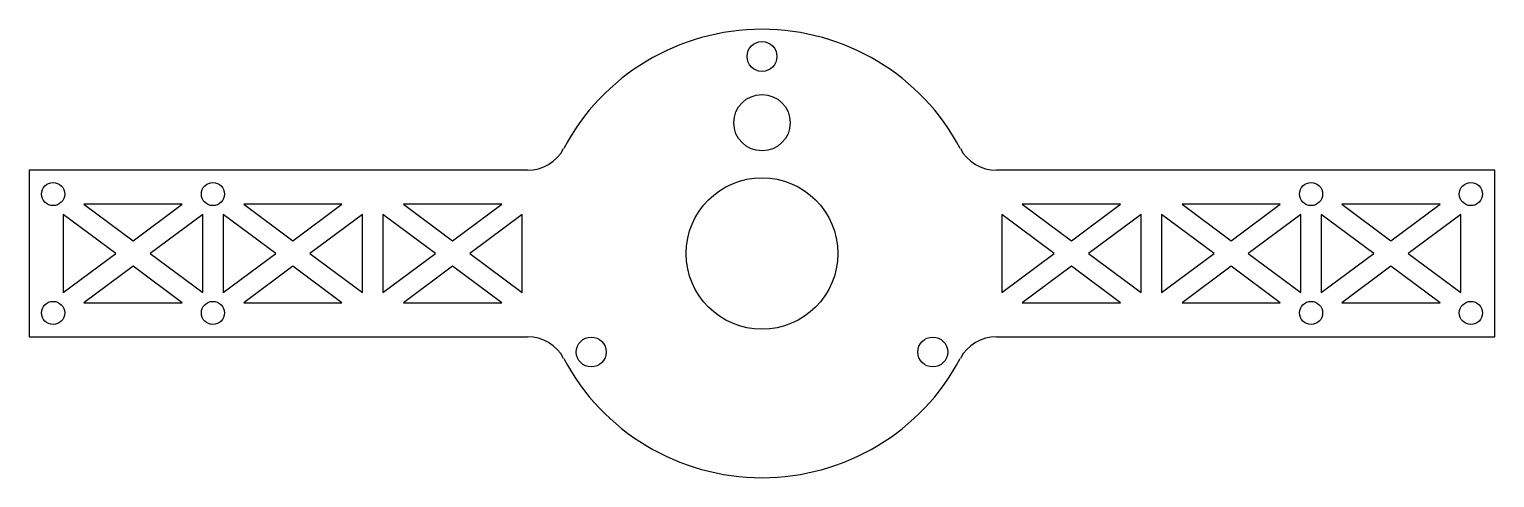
# Model space of a CAD drawing. Header units: millimetres. Extents: x -4 to 212, y -24 to 42.
import ezdxf

# ---------------------------------------------------------------- set-up
doc = ezdxf.new("R2010")
doc.units = ezdxf.units.MM

msp = doc.modelspace()

# ---------------------------------------------------------------- linework, layer by layer
at = {"color": 7, "linetype": 'Continuous', "lineweight": 25}
for p, q in [((-3.5, 21), (-3.5, -3.5)), ((69.78, 21), (-3.5, 21)), ((212, 21), (138.72, 21)), ((212, -3.5), (212, 21)), ((4.53, 16), (11.75, 10.62)), ((18.97, 16), (4.53, 16)), ((11.75, 10.62), (18.97, 16)), ((28.03, 16), (35.25, 10.62)), ((42.47, 16), (28.03, 16)), ((35.25, 10.62), (42.47, 16)), ((51.53, 16), (58.75, 10.62)), ((65.97, 16), (51.53, 16)), ((58.75, 10.62), (65.97, 16)), ((142.53, 16), (149.75, 10.62)), ((156.97, 16), (142.53, 16)), ((149.75, 10.62), (156.97, 16)), ((166.03, 16), (173.25, 10.62)), ((180.47, 16), (166.03, 16)), ((173.25, 10.62), (180.47, 16)), ((189.53, 16), (196.75, 10.62)), ((203.97, 16), (189.53, 16)), ((196.75, 10.62), (203.97, 16)), ((1.5, 14.51), (1.5, 2.99)), ((9.24, 8.75), (1.5, 14.51)), ((22, 14.51), (14.26, 8.75)), ((22, 2.99), (22, 14.51)), ((25, 14.51), (25, 2.99)), ((32.74, 8.75), (25, 14.51)), ((45.5, 14.51), (37.76, 8.75)), ((45.5, 2.99), (45.5, 14.51)), ((48.5, 14.51), (48.5, 2.99)), ((56.24, 8.75), (48.5, 14.51)), ((69, 14.51), (61.26, 8.75)), ((69, 2.99), (69, 14.51)), ((139.5, 14.51), (139.5, 2.99)), ((147.24, 8.75), (139.5, 14.51)), ((160, 14.51), (152.26, 8.75)), ((160, 2.99), (160, 14.51)), ((170.74, 8.75), (163, 14.51)), ((163, 14.51), (163, 2.99)), ((183.5, 14.51), (175.76, 8.75)), ((183.5, 2.99), (183.5, 14.51)), ((194.24, 8.75), (186.5, 14.51)), ((186.5, 14.51), (186.5, 2.99)), ((207, 14.51), (199.26, 8.75)), ((207, 2.99), (207, 14.51)), ((1.5, 2.99), (9.24, 8.75)), ((14.26, 8.75), (22, 2.99)), ((25, 2.99), (32.74, 8.75)), ((37.76, 8.75), (45.5, 2.99)), ((48.5, 2.99), (56.24, 8.75)), ((61.26, 8.75), (69, 2.99)), ((139.5, 2.99), (147.24, 8.75)), ((152.26, 8.75), (160, 2.99)), ((163, 2.99), (170.74, 8.75)), ((175.76, 8.75), (183.5, 2.99)), ((186.5, 2.99), (194.24, 8.75)), ((199.26, 8.75), (207, 2.99)), ((11.75, 6.88), (4.53, 1.5)), ((18.97, 1.5), (11.75, 6.88)), ((35.25, 6.88), (28.03, 1.5)), ((42.47, 1.5), (35.25, 6.88)), ((58.75, 6.88), (51.53, 1.5)), ((65.97, 1.5), (58.75, 6.88)), ((149.75, 6.88), (142.53, 1.5)), ((156.97, 1.5), (149.75, 6.88)), ((173.25, 6.88), (166.03, 1.5)), ((180.47, 1.5), (173.25, 6.88)), ((196.75, 6.88), (189.53, 1.5)), ((203.97, 1.5), (196.75, 6.88)), ((4.53, 1.5), (18.97, 1.5)), ((28.03, 1.5), (42.47, 1.5)), ((51.53, 1.5), (65.97, 1.5)), ((142.53, 1.5), (156.97, 1.5)), ((166.03, 1.5), (180.47, 1.5)), ((189.53, 1.5), (203.97, 1.5)), ((-3.5, -3.5), (69.78, -3.5)), ((138.72, -3.5), (212, -3.5))]:
    msp.add_line(p, q, dxfattribs=at)
for centre, radius in [((104.25, 37.75), 2.2), ((104.25, 28), 4.15), ((104.25, 8.75), 11.15), ((0, 17.5), 1.7), ((23.5, 17.5), 1.7), ((185, 17.5), 1.7), ((208.5, 17.5), 1.7), ((0, 0), 1.7), ((23.5, 0), 1.7), ((185, 0), 1.7), ((208.5, 0), 1.7), ((79.14, -5.75), 2.2), ((129.36, -5.75), 2.2)]:
    msp.add_circle(centre, radius, dxfattribs=at)
for centre, radius, start, end in [((104.25, 8.75), 33, 27.9012, 152.0988), ((69.78, 27), 6, 270, 332.0988), ((138.72, 27), 6, 207.9012, 270), ((69.78, -9.5), 6, 27.9012, 90), ((138.72, -9.5), 6, 90, 152.0988), ((104.25, 8.75), 33, 207.9012, 332.0988)]:
    msp.add_arc(centre, radius, start, end, dxfattribs=at)

doc.saveas('drawing.dxf')
